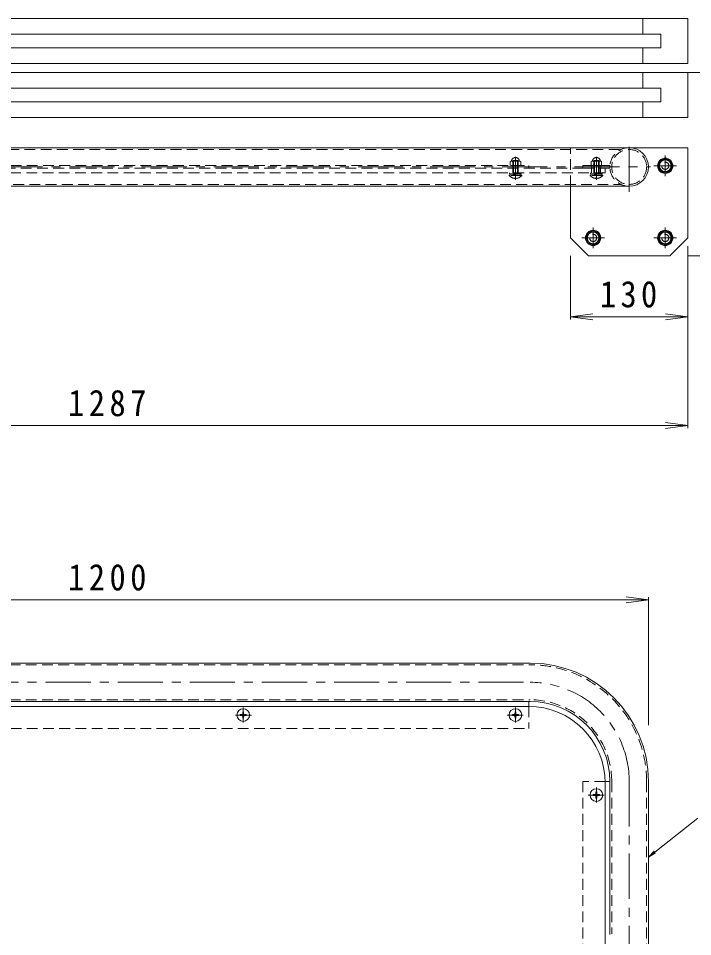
# Model space of a CAD drawing. Units: millimetres at full size, sheet at 1:10. Extents: x -1191 to 1708, y -1360 to 1054.
# Drawn here: x -419 to 329, y 15 to 1033 of the extents above; entities that cross this region are included whole.
import ezdxf

# ---------------------------------------------------------------- set-up
doc = ezdxf.new("R2010")
doc.units = ezdxf.units.MM
doc.header["$LTSCALE"] = 10
for name, pattern in [('CHAIN1', [8, 5, -1, 1, -1]), ('DASHED1', [1.8, 1.2, -0.6]), ('DOUBLE_CHAIN1', [8.8, 5, -1, 0.6, -0.6, 0.6, -1])]:
    doc.linetypes.add(name, pattern=pattern)
for name, color, linetype, lineweight in [('0-0_通り芯', 4, 'Continuous', 9), ('0-1_躯体', 3, 'CHAIN1', 9), ('0-2_仕上', 6, 'Continuous', 5), ('0-4_その他', 7, 'Continuous', 9), ('0-5_寸法', 2, 'Continuous', 9), ('0-9', 2, 'Continuous', 9), ('0-A', 2, 'Continuous', 9), ('0-B', 2, 'Continuous', 9), ('0-E', 7, 'Continuous', 9)]:
    doc.layers.add(name, color=color, linetype=linetype, lineweight=lineweight)
doc.styles.add('ＭＳ ゴシック', font='')
doc.styles.get('ＭＳ ゴシック').set_extended_font_data('MS Gothic')

msp = doc.modelspace()

# ---------------------------------------------------------------- linework, layer by layer
at = {"layer": '0-0_通り芯', "linetype": 'CHAIN1'}
for p, q in [((258.24, 840.41), (258.24, 896.14)), ((298.24, 880.95), (298.24, 857.95)), ((-922.56, 868.1), (282.04, 868.1)), ((310.75, 869.45), (285.74, 869.45)), ((218.24, 800.95), (218.24, 777.95)), ((298.24, 800.95), (298.24, 777.95)), ((230.75, 789.45), (205.74, 789.45)), ((310.75, 789.45), (285.74, 789.45)), ((-789.06, 296.83), (148.24, 296.83)), ((258.24, 186.83), (258.24, -776.82))]:
    msp.add_line(p, q, dxfattribs=at)
at = {"layer": '0-0_通り芯', "linetype": 'DASHED1'}
for p, q in [((-790.47, 887.45), (249.22, 887.45)), ((193.24, 846.75), (193.24, 889.45)), ((-785.01, 848.75), (249.22, 848.75)), ((-789.06, 316.18), (148.24, 316.18)), ((-789.06, 277.48), (148.24, 277.48)), ((238.89, 186.83), (238.89, 18.05)), ((277.59, 186.83), (277.59, -776.82))]:
    msp.add_line(p, q, dxfattribs=at)
at = {"layer": '0-0_通り芯'}
for p, q in [((-789.38, 889.45), (323.24, 889.45)), ((323.24, 789.45), (323.24, 889.45)), ((-783.27, 846.75), (258.24, 846.75)), ((193.24, 789.45), (193.24, 846.75)), ((213.24, 769.45), (193.24, 789.45)), ((323.24, 789.45), (303.24, 769.45)), ((213.24, 769.45), (303.24, 769.45)), ((-789.06, 318.18), (148.24, 318.18)), ((-789.06, 275.48), (148.24, 275.48)), ((236.89, 186.83), (236.89, 17.35)), ((279.59, 186.83), (279.59, -776.82))]:
    msp.add_line(p, q, dxfattribs=at)
at = {"layer": '0-0_通り芯', "linetype": 'DASHED1'}
msp.add_circle((258.24, 868.1), 19.35, dxfattribs=at)
for centre, radius, start, end in [((258.24, 868.1), 21.35, 90, 270), ((148.24, 186.83), 129.35, 0, 90), ((148.24, 186.83), 90.65, 0, 90)]:
    msp.add_arc(centre, radius, start, end, dxfattribs=at)
at = {"layer": '0-0_通り芯'}
for centre, radius, start in [((258.24, 868.1), 21.35, 270), ((148.24, 186.83), 131.35, 0), ((148.24, 186.83), 88.65, 0)]:
    msp.add_arc(centre, radius, start, 90, dxfattribs=at)
at = {"layer": '0-0_通り芯', "linetype": 'CHAIN1'}
msp.add_arc((148.24, 186.83), 110, 0, 90, dxfattribs=at)
at = {"layer": '0-1_躯体'}
for p, q in [((132.09, 853.77), (132.09, 879.44)), ((221.89, 853.77), (221.89, 879.44)), ((-169.91, 252.24), (-169.91, 269.04)), ((132.09, 252.24), (132.09, 269.04)), ((-178.62, 260.48), (-160.59, 260.48)), ((140.81, 260.48), (122.78, 260.48)), ((221.89, 163.54), (221.89, 180.34)), ((230.61, 171.78), (212.58, 171.78))]:
    msp.add_line(p, q, dxfattribs=at)
at = {"layer": '0-1_躯体', "linetype": 'DASHED1'}
for p, q in [((-787.91, 869.6), (147.09, 869.6)), ((147.09, 866.6), (147.09, 869.6)), ((206.89, 866.6), (206.89, 869.6)), ((218.89, 866.6), (206.89, 866.6)), ((216.89, 866.6), (216.89, 869.6)), ((236.89, 866.6), (224.89, 866.6)), ((226.89, 866.6), (226.89, 869.6)), ((147.09, 270.13), (147.09, 245.48)), ((-787.91, 245.48), (147.09, 245.48)), ((206.89, 186.83), (206.89, -623.22)), ((231.58, 186.83), (206.89, 186.83))]:
    msp.add_line(p, q, dxfattribs=at)
at = {"layer": '0-1_躯体', "linetype": 'Continuous'}
for p, q in [((147.09, 275.48), (147.09, 270.13)), ((236.89, 186.83), (231.58, 186.83))]:
    msp.add_line(p, q, dxfattribs=at)
at = {"layer": '0-1_躯体', "linetype": 'DASHED1'}
msp.add_lwpolyline([(236.89, 866.6), (236.89, 869.6), (206.89, 869.6)], dxfattribs=at)
at = {"layer": '0-2_仕上', "linetype": 'DASHED1'}
for p, q in [((-794.56, 866.6), (206.89, 866.6)), ((216.59, 861.6), (216.59, 866.6)), ((226.59, 861.6), (226.59, 866.6)), ((231.59, 861.6), (231.59, 866.6)), ((231.59, 861.6), (-793.36, 861.6))]:
    msp.add_line(p, q, dxfattribs=at)
at = {"layer": '0-2_仕上'}
for p, q in [((146.59, 270.13), (-787.41, 270.13)), ((231.59, 185.13), (231.59, -647.87))]:
    msp.add_line(p, q, dxfattribs=at)
msp.add_arc((146.59, 185.13), 85, 0, 90, dxfattribs=at)
at = {"layer": '0-4_その他'}
for p, q in [((323.24, 578.37), (323.24, 780.29)), ((193.24, 699.03), (193.24, 769.45)), ((466.24, 769.45), (323.24, 769.45)), ((193.24, 702.03), (218.03, 705.3)), ((323.24, 702.03), (298.46, 705.3)), ((193.24, 702.03), (218.03, 698.77)), ((193.24, 702.03), (323.24, 702.03)), ((323.24, 702.03), (298.46, 698.77)), ((-964.06, 581.37), (323.24, 581.37)), ((323.24, 581.37), (298.46, 584.64)), ((323.24, 581.37), (298.46, 578.11)), ((-920.41, 388.18), (279.59, 388.18)), ((279.59, 388.18), (254.81, 391.44)), ((279.59, 388.18), (254.81, 384.92)), ((279.59, 391.18), (279.59, 249.25))]:
    msp.add_line(p, q, dxfattribs=at)
at = {"layer": '0-5_寸法', "color": 7, "linetype": 'DOUBLE_CHAIN1'}
msp.add_line((323.24, 972.84), (779.1, 972.84), dxfattribs=at)
at = {"layer": '0-5_寸法', "color": 7}
for p, q in [((334.45, 146.19), (279.59, 103.08)), ((279.59, 103.08), (285.88, 109.51)), ((279.59, 103.08), (287.33, 107.67))]:
    msp.add_line(p, q, dxfattribs=at)
at = {"layer": '0-9'}
for centre, radius in [((298.24, 869.45), 8.5), ((298.24, 869.45), 7.7), ((218.24, 789.45), 8.5), ((218.24, 789.45), 7.7), ((298.24, 789.45), 8.5), ((298.24, 789.45), 7.7)]:
    msp.add_circle(centre, radius, dxfattribs=at)
at = {"layer": '0-A', "linetype": 'DASHED1'}
for p, q in [((127.84, 875.19), (127.84, 875.58)), ((136.34, 875.58), (136.34, 875.19)), ((217.64, 875.19), (217.64, 875.58)), ((226.14, 875.58), (226.14, 875.19)), ((127.59, 874.76), (126.32, 874.02)), ((126.32, 874.02), (126.32, 870.18)), ((127.32, 869.6), (126.32, 870.18)), ((127.32, 874.6), (136.86, 874.6)), ((135.09, 875.1), (129.09, 875.1)), ((129.09, 861.6), (129.09, 875.1)), ((129.21, 874.02), (129.21, 870.18)), ((129.96, 861.6), (129.96, 875.1)), ((134.22, 861.6), (134.22, 875.1)), ((134.98, 874.02), (134.98, 870.18)), ((135.09, 861.6), (135.09, 875.1)), ((136.59, 874.76), (137.87, 874.02)), ((136.86, 869.6), (137.87, 870.18)), ((137.87, 874.02), (137.87, 870.18)), ((217.39, 874.76), (216.12, 874.02)), ((216.12, 874.02), (216.12, 870.18)), ((217.12, 869.6), (216.12, 870.18)), ((217.12, 874.6), (226.66, 874.6)), ((224.89, 875.1), (218.89, 875.1)), ((218.89, 861.6), (218.89, 875.1)), ((219.01, 874.02), (219.01, 870.18)), ((219.76, 861.6), (219.76, 875.1)), ((224.02, 861.6), (224.02, 875.1)), ((224.78, 874.02), (224.78, 870.18)), ((224.89, 861.6), (224.89, 875.1)), ((226.39, 874.76), (227.67, 874.02)), ((226.66, 869.6), (227.67, 870.18)), ((227.67, 874.02), (227.67, 870.18)), ((125.09, 859.1), (125.09, 858.69)), ((139.09, 859.1), (125.09, 859.1)), ((125.99, 859.1), (125.99, 860.6)), ((130.09, 859.1), (130.09, 860.6)), ((131.09, 859.1), (131.09, 860.6)), ((132.57, 856.03), (131.61, 856.03)), ((131.61, 855.41), (131.61, 856.03)), ((132.57, 855.41), (132.57, 856.03)), ((138.19, 859.1), (138.19, 860.6)), ((138.59, 860.6), (138.59, 861.6)), ((214.89, 859.1), (214.89, 858.69)), ((228.89, 859.1), (214.89, 859.1)), ((215.79, 859.1), (215.79, 860.6)), ((219.89, 859.1), (219.89, 860.6)), ((220.89, 859.1), (220.89, 860.6)), ((222.37, 856.03), (221.41, 856.03)), ((221.41, 855.41), (221.41, 856.03)), ((222.37, 855.41), (222.37, 856.03)), ((227.99, 859.1), (227.99, 860.6)), ((228.39, 860.6), (228.39, 861.6))]:
    msp.add_line(p, q, dxfattribs=at)
at = {"layer": '0-A'}
for p, q in [((-173.36, 260.96), (-171.16, 261)), ((-173.36, 260), (-173.36, 260.96)), ((-173.36, 260), (-171.16, 259.96)), ((-171.16, 261), (-170.66, 261.23)), ((-171.16, 259.96), (-170.66, 259.73)), ((-170.43, 261.73), (-170.66, 261.23)), ((-170.43, 259.23), (-170.66, 259.73)), ((-170.39, 263.93), (-170.43, 261.73)), ((-170.39, 257.03), (-170.43, 259.23)), ((-170.39, 263.93), (-169.43, 263.93)), ((-170.39, 257.03), (-169.43, 257.03)), ((-169.43, 263.93), (-169.39, 261.73)), ((-169.43, 257.03), (-169.39, 259.23)), ((-169.39, 261.73), (-169.16, 261.23)), ((-169.39, 259.23), (-169.16, 259.73)), ((-168.66, 261), (-169.16, 261.23)), ((-168.66, 259.96), (-169.16, 259.73)), ((-166.46, 260.96), (-168.66, 261)), ((-166.46, 260), (-168.66, 259.96)), ((-166.46, 260), (-166.46, 260.96)), ((128.64, 260), (130.84, 259.96)), ((130.84, 261), (131.34, 261.23)), ((130.84, 259.96), (131.34, 259.73)), ((131.57, 261.73), (131.34, 261.23)), ((131.57, 259.23), (131.34, 259.73)), ((131.61, 263.93), (131.57, 261.73)), ((132.57, 263.93), (131.61, 263.93)), ((132.57, 263.93), (132.61, 261.73)), ((132.57, 257.03), (132.61, 259.23)), ((132.61, 261.73), (132.84, 261.23)), ((132.61, 259.23), (132.84, 259.73)), ((133.34, 261), (132.84, 261.23)), ((133.34, 259.96), (132.84, 259.73)), ((135.54, 260), (133.34, 259.96)), ((221.41, 175.23), (221.37, 173.03)), ((222.37, 175.23), (221.41, 175.23)), ((222.37, 175.23), (222.41, 173.03)), ((218.44, 171.3), (220.64, 171.26)), ((220.64, 172.3), (221.14, 172.53)), ((220.64, 171.26), (221.14, 171.03)), ((221.37, 173.03), (221.14, 172.53)), ((221.37, 170.53), (221.14, 171.03)), ((222.37, 168.33), (222.41, 170.53)), ((222.41, 173.03), (222.64, 172.53)), ((222.41, 170.53), (222.64, 171.03)), ((223.14, 172.3), (222.64, 172.53)), ((223.14, 171.26), (222.64, 171.03)), ((225.34, 171.3), (223.14, 171.26))]:
    msp.add_line(p, q, dxfattribs=at)
at = {"layer": '0-A', "linetype": 'DASHED1'}
for points in [[(139.09, 859.1), (139.09, 858.69), (125.09, 858.69)], [(138.59, 860.6), (125.59, 860.6), (125.59, 861.6)], [(228.89, 859.1), (228.89, 858.69), (214.89, 858.69)], [(228.39, 860.6), (215.39, 860.6), (215.39, 861.6)]]:
    msp.add_lwpolyline(points, dxfattribs=at)
at = {"layer": '0-A'}
for points in [[(128.64, 260), (128.64, 260.96), (130.84, 261)], [(132.57, 257.03), (131.61, 257.03), (131.57, 259.23)], [(135.54, 260), (135.54, 260.96), (133.34, 261)], [(218.44, 171.3), (218.44, 172.26), (220.64, 172.3)], [(222.37, 168.33), (221.41, 168.33), (221.37, 170.53)], [(225.34, 171.3), (225.34, 172.26), (223.14, 172.3)]]:
    msp.add_lwpolyline(points, dxfattribs=at)
for centre in [(-169.91, 260.48), (132.09, 260.48), (221.89, 171.78)]:
    msp.add_circle(centre, 7, dxfattribs=at)
at = {"layer": '0-A', "linetype": 'DASHED1'}
for centre, radius, start, end in [((132.09, 874.1), 4.5, 19.18785, 160.81424), ((221.89, 874.1), 4.5, 19.18785, 160.81424), ((127.32, 871.25), 3.36, 55.84544, 90), ((127.32, 872.96), 3.36, 270, 304.15456), ((127.34, 875.19), 0.5, 300.0011, 0), ((132.09, 867.11), 7.49, 67.32349, 112.67651), ((132.09, 877.09), 7.49, 247.32349, 292.67651), ((136.86, 871.25), 3.36, 90, 124.15456), ((136.86, 872.96), 3.36, 235.84544, 270), ((136.84, 875.19), 0.5, 180, 239.9989), ((217.12, 871.25), 3.36, 55.84544, 90), ((217.12, 872.96), 3.36, 270, 304.15456), ((217.14, 875.19), 0.5, 300.0011, 0), ((221.89, 867.11), 7.49, 67.32349, 112.67651), ((221.89, 877.09), 7.49, 247.32349, 292.67651), ((226.66, 871.25), 3.36, 90, 124.15456), ((226.66, 872.96), 3.36, 235.84544, 270), ((226.64, 875.19), 0.5, 180, 239.9989), ((132.09, 864.5), 9.1, 219.71515, 266.98228), ((132.09, 864.5), 9.1, 273.01741, 320.28485), ((221.89, 864.5), 9.1, 219.71515, 266.98228), ((221.89, 864.5), 9.1, 273.01741, 320.28485)]:
    msp.add_arc(centre, radius, start, end, dxfattribs=at)
at = {"layer": '0-B'}
for points in [[(302, 862.95), (305.75, 869.45), (302, 875.95), (294.49, 875.95), (290.74, 869.45), (294.49, 862.95)], [(222, 782.95), (225.75, 789.45), (222, 795.95), (214.49, 795.95), (210.74, 789.45), (214.49, 782.95)], [(302, 782.95), (305.75, 789.45), (302, 795.95), (294.49, 795.95), (290.74, 789.45), (294.49, 782.95)]]:
    msp.add_lwpolyline(points, close=True, dxfattribs=at)
for centre in [(298.24, 869.45), (218.24, 789.45), (298.24, 789.45)]:
    msp.add_circle(centre, 6.5, dxfattribs=at)
at = {"layer": '0-B', "linetype": 'DASHED1'}
for centre in [(298.24, 869.45), (218.24, 789.45), (298.24, 789.45)]:
    msp.add_circle(centre, 4, dxfattribs=at)
at = {"layer": '0-E'}
for p, q in [((323.24, 1032.84), (-949.06, 1032.84)), ((273.24, 1015.34), (273.24, 1032.84)), ((323.24, 982.84), (323.24, 1032.84)), ((-919.06, 1015.34), (293.24, 1015.34)), ((293.24, 1000.34), (293.24, 1015.34)), ((-919.06, 1000.34), (293.24, 1000.34)), ((273.24, 982.84), (273.24, 1000.34)), ((323.24, 982.84), (-1064.06, 982.84)), ((323.24, 972.84), (-899.06, 972.84)), ((273.24, 955.34), (273.24, 972.84)), ((323.24, 922.84), (323.24, 972.84)), ((-869.06, 955.34), (293.24, 955.34)), ((293.24, 940.34), (293.24, 955.34)), ((-869.06, 940.34), (293.24, 940.34)), ((273.24, 922.84), (273.24, 940.34)), ((323.24, 922.84), (-899.06, 922.84))]:
    msp.add_line(p, q, dxfattribs=at)

# ---------------------------------------------------------------- texts
at = {"layer": '0-4_その他', "color": 2, "char_height": 29.33, "attachment_point": 7, "style": 'ＭＳ ゴシック'}
for s, insert in [('\\T1.27;\\W0.9;130', (225.74, 712.03)), ('\\T1.28;\\W0.9;1287', (-364.16, 591.37)), ('\\T1.28;\\W0.9;1200', (-364.16, 398.18))]:
    msp.add_mtext(s, dxfattribs=dict(at, insert=insert))

doc.saveas('drawing.dxf')
